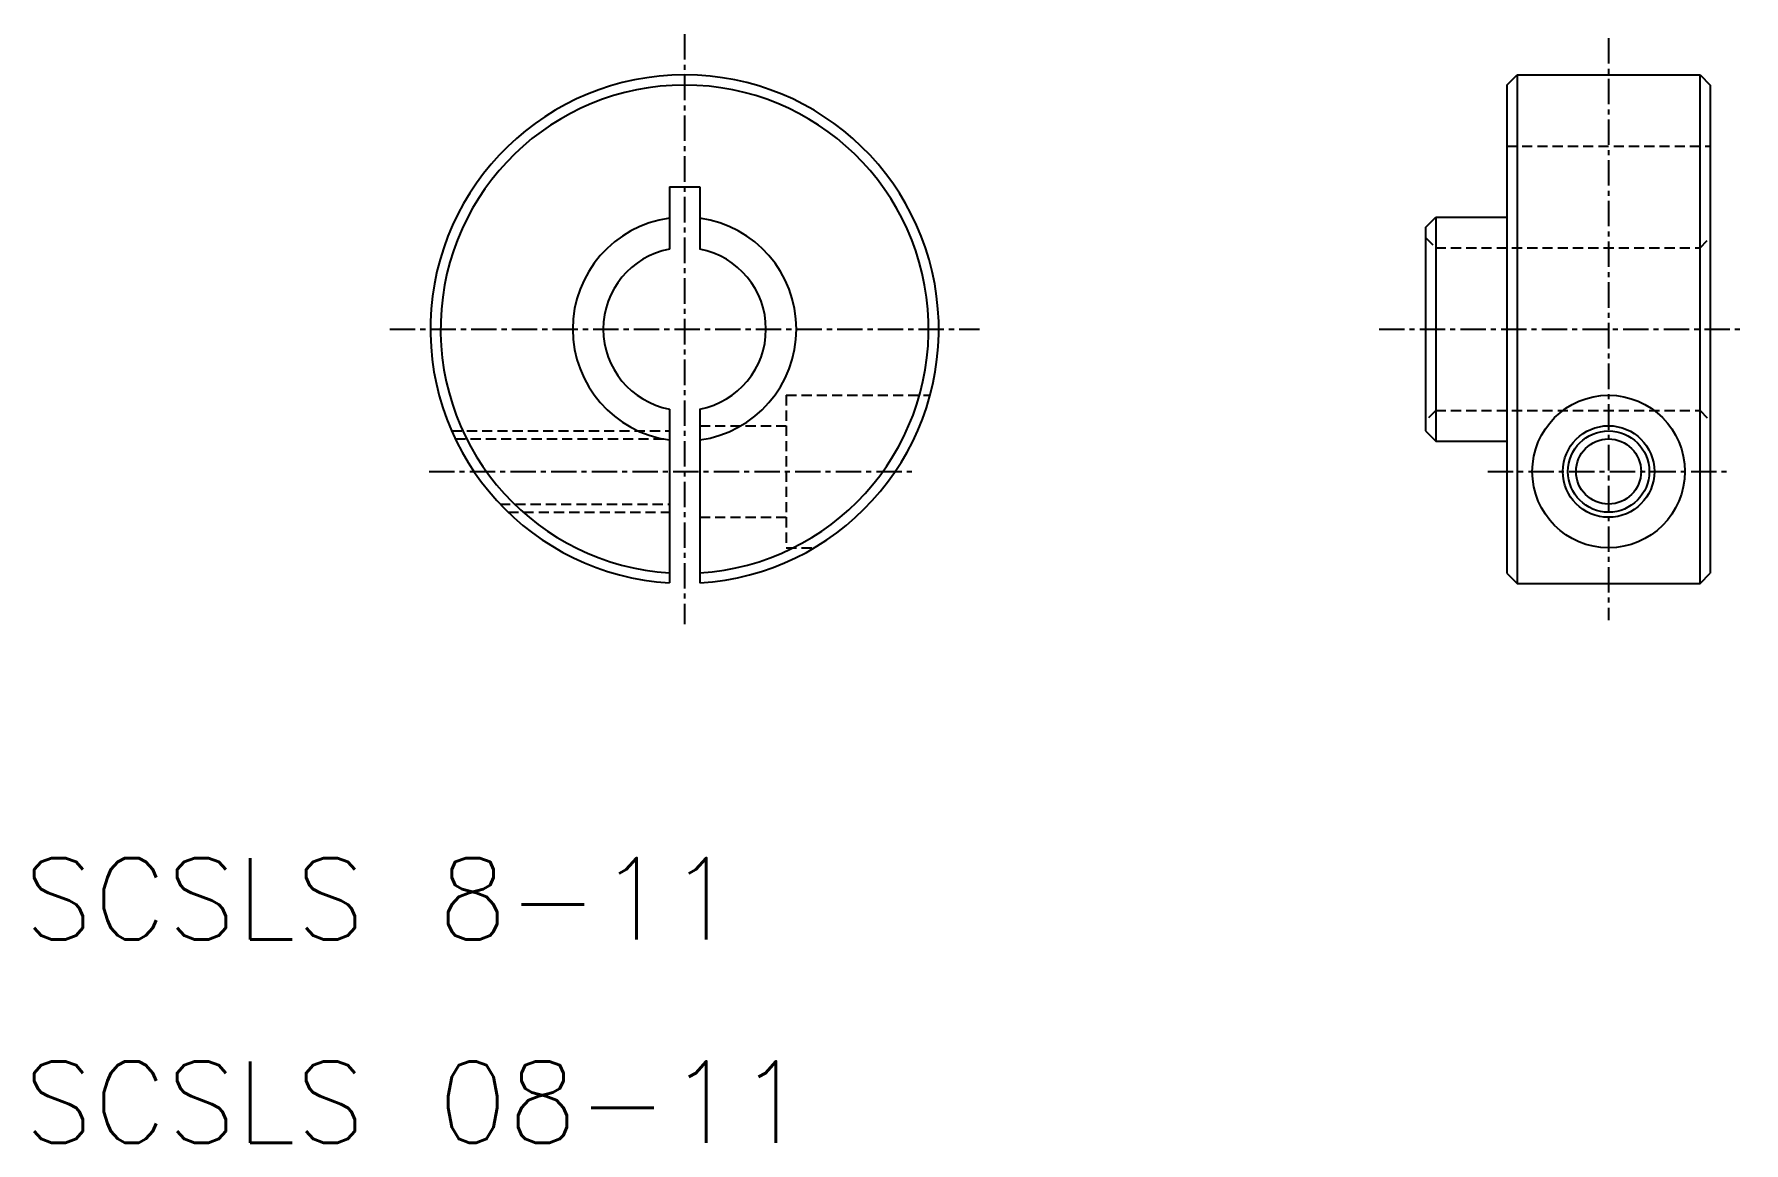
# Model space of a CAD drawing. Extents: x 818.3 to 902.4, y 75.6 to 130.1.
import ezdxf

# ---------------------------------------------------------------- set-up
doc = ezdxf.new("R2010")
doc.units = 0
doc.linetypes.add('CENTER', pattern=[2, 1.25, -0.25, 0.25, -0.25])
doc.linetypes.add('DASHED', pattern=[0.75, 0.5, -0.25])
doc.layers.get('0').update_dxf_attribs({"linetype": 'CONTINUOUS'})
doc.layers.add('CENTER', color=1, linetype='CENTER')
doc.styles.get("Standard").update_dxf_attribs({"font": 'txt.shx', "bigfont": 'bigfont.shx'})

msp = doc.modelspace()

# ---------------------------------------------------------------- linework, layer by layer
at = {"color": 7, "linetype": 'CONTINUOUS'}
for p, q in [((890.721, 127.562), (891.221, 128.062)), ((891.221, 128.062), (891.221, 103.062)), ((891.221, 128.062), (900.221, 128.062)), ((900.221, 103.062), (900.221, 128.062)), ((900.221, 128.062), (900.721, 127.562)), ((890.721, 127.562), (890.721, 103.562)), ((900.721, 127.562), (900.721, 103.562)), ((849.532, 122.562), (849.532, 119.491)), ((849.532, 122.562), (851.032, 122.562)), ((851.032, 122.562), (851.032, 119.491)), ((886.721, 120.562), (887.221, 121.062)), ((886.721, 120.562), (886.721, 110.562)), ((887.221, 121.062), (887.221, 110.062)), ((887.221, 121.062), (890.721, 121.062)), ((890.721, 121.062), (890.721, 121.062)), ((890.721, 115.562), (890.722, 115.562)), ((849.532, 111.633), (849.532, 103.084)), ((851.032, 111.633), (851.032, 103.084)), ((886.721, 110.562), (887.221, 110.062)), ((887.221, 110.062), (890.721, 110.062)), ((890.721, 103.562), (891.221, 103.062)), ((900.221, 103.062), (900.721, 103.562)), ((891.221, 103.062), (900.221, 103.062))]:
    msp.add_line(p, q, dxfattribs=at)
at = {"color": 3, "linetype": 'DASHED'}
for p, q in [((890.721, 124.562), (900.721, 124.562)), ((886.721, 120.062), (887.221, 119.562)), ((887.221, 119.562), (900.221, 119.562)), ((900.221, 119.562), (900.721, 120.062)), ((855.282, 112.312), (862.352, 112.312)), ((855.282, 112.312), (855.282, 104.812)), ((887.221, 111.562), (886.721, 111.062)), ((887.221, 111.562), (900.221, 111.562)), ((900.221, 111.562), (900.721, 111.062)), ((838.826, 110.562), (849.532, 110.562)), ((839.009, 110.162), (849.532, 110.162)), ((851.032, 110.812), (855.282, 110.812)), ((841.211, 106.962), (849.532, 106.962)), ((841.608, 106.562), (849.532, 106.562)), ((851.032, 106.312), (855.282, 106.312)), ((855.282, 104.812), (856.661, 104.812))]:
    msp.add_line(p, q, dxfattribs=at)
at = {"color": 7, "linetype": 'CONTINUOUS'}
for radius in [3.75, 2.25, 1.6]:
    msp.add_circle((895.721, 108.562), radius, dxfattribs=at)
at = {"color": 3}
msp.add_circle((895.721, 108.562), 2, dxfattribs=at)
at = {"color": 7, "linetype": 'CONTINUOUS'}
for radius, start, end in [(12.5, 273.43981, 266.56019), (12, 273.58332, 266.41668), (5.5, 97.83748, 262.16252), (5.5, 277.83748, 82.16252), (4, 100.80692, 259.19308), (4, 280.80692, 79.19308)]:
    msp.add_arc((850.282, 115.562), radius, start, end, dxfattribs=at)
at = {"layer": 'CENTER', "color": 1, "linetype": 'CENTER'}
for p, q in [((850.282, 130.062), (850.282, 101.062)), ((895.721, 129.867), (895.721, 101.256)), ((835.782, 115.562), (864.782, 115.562)), ((884.432, 115.562), (902.371, 115.562)), ((837.713, 108.562), (861.671, 108.562)), ((889.775, 108.562), (901.667, 108.562))]:
    msp.add_line(p, q, dxfattribs=at)

# ---------------------------------------------------------------- texts
at = {"color": 7, "linetype": 'CONTINUOUS'}
for s, p in [('SCSLS 8-11', (817.782, 85.562)), ('SCSLS 08-11', (817.782, 75.562))]:
    msp.add_text(s, height=4, dxfattribs=at).set_placement(p)

doc.saveas('drawing.dxf')
